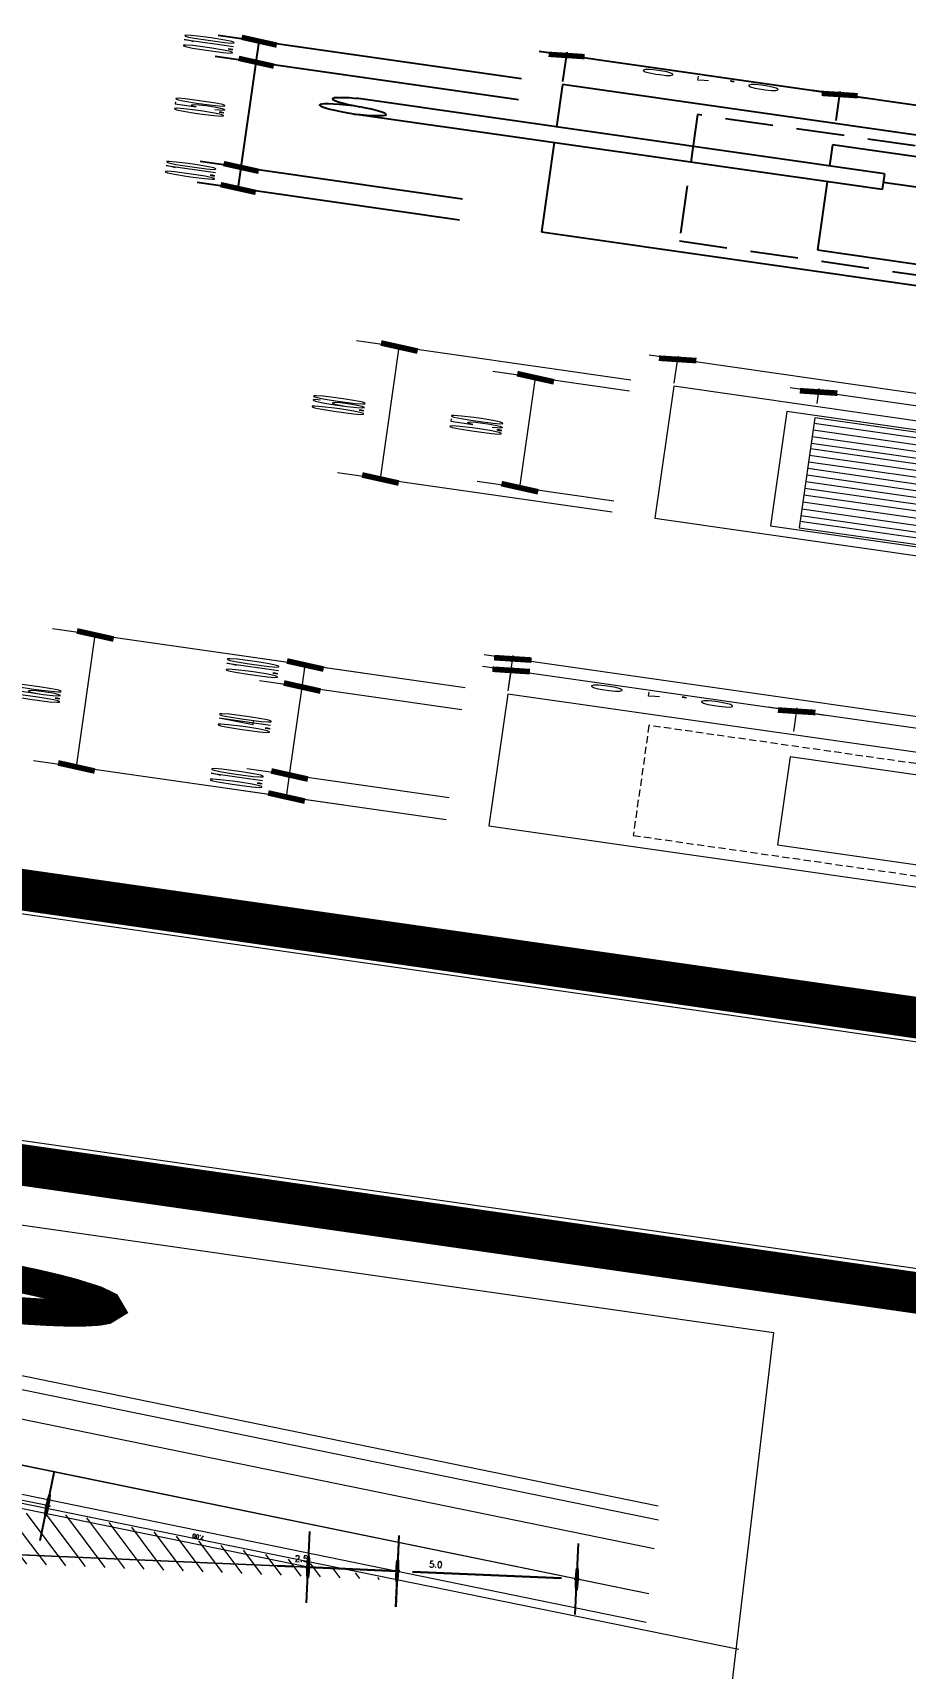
# Model space of a CAD drawing. Header units: millimetres. Extents: x -361192058 to 101130107379, y -14071650034 to 19218552450.
# Drawn here: x -134925.9 to -134800.5, y 41694.9 to 41929.9 of the extents above; entities that cross this region are included whole.
import ezdxf
from ezdxf.enums import TextEntityAlignment as Align

# ---------------------------------------------------------------- set-up
doc = ezdxf.new("R2010")
doc.units = ezdxf.units.MM
doc.header["$LTSCALE"] = 0.5
doc.linetypes.add('CONTINUO', pattern=[0])
doc.linetypes.add('HIDDEN', pattern=[0.375, 0.25, -0.125])
for name, color, linetype in [('02', 2, 'Continuous'), ('Bra-Rua Calçadas', 1, 'Continuous'), ('Calçada', 1, 'Continuous'), ('Cota', 8, 'Continuous'), ('DETALLHES_CAIXAS', 6, 'Continuous'), ('GR_PENA_FINA', 7, 'Continuous'), ('Lotes', 2, 'Continuous'), ('númeraçãoquadras', 4, 'Continuous'), ('TXT_0', 7, 'Continuous'), ('Área Verde Alameda etc.', 92, 'Continuous')]:
    doc.layers.add(name, color=color, linetype=linetype)
doc.styles.add('ROMANS', font='romans', dxfattribs={"height": 0.1})
doc.styles.get("Standard").update_dxf_attribs({"font": 'txt.shx', "height": 0.12})
doc.styles.add('STYLE1', font='sanss___.ttf')
doc.dimstyles.new('BOLA100', dxfattribs={"dimscale": 0, "dimtxt": 1.9, "dimasz": 0.18, "dimexe": 0.18, "dimexo": 0.063, "dimgap": 0, "dimtad": 1, "dimzin": 4, "dimdsep": 46, "dimtxsty": 'ROMANS', "dimcen": 0.09, "dimse1": 1, "dimse2": 1, "dimsd1": 1, "dimsd2": 1, "dimclrt": 256, "dimaunit": 1, "dimadec": 4, "dimazin": 0, "dimtfac": 1.2, "dimtix": 1, "dimtmove": 2, "dimatfit": 3, "dimfxl": 0, "dimtvp": 2, "dimtolj": 1, "dimtzin": 4, "dimarcsym": 0})
doc.dimstyles.new('ESCALA50', dxfattribs={"dimtxt": 0.1, "dimasz": 0.06, "dimexe": 0.18, "dimexo": 0.06, "dimgap": 0.1, "dimtad": 1, "dimzin": 4, "dimdsep": 46, "dimtxsty": 'Standard', "dimblk1": 'BOLA', "dimblk2": 'BOLA', "dimsah": 1, "dimcen": -0.06, "dimse1": 1, "dimse2": 1, "dimclrd": 7, "dimclrt": 3, "dimadec": 0, "dimazin": 0, "dimtfac": 1, "dimtix": 1, "dimtmove": 0, "dimatfit": 3, "dimldrblk": 'BOLA', "dimfxl": 0, "dimtolj": 1, "dimtzin": 4, "dimarcsym": 0})

# ---------------------------------------------------------------- blocks, each defined once
blk = doc.blocks.new('NUM_quadra')
at = {"color": 6, "const_width": 0.02}
blk.add_lwpolyline([(-0.0133520432061038, 0.1995538096409646), (-0.03396137207856104, 0.197095472313652), (-0.0578817124285985, 0.1914411329007772), (-0.07790545024554181, 0.1842029880920486), (-0.0980839678893761, 0.1742972611462264), (-0.1207629871017981, 0.1594249069193736), (-0.1377379490426744, 0.1450112319564166), (-0.1520556984439002, 0.1299194541657934), (-0.1625180437624446, 0.1165670856272393), (-0.1764344977441241, 0.09418528550563855), (-0.1852438537613963, 0.07539704665055813), (-0.1940684209960429, 0.04834716095183544), (-0.1985176143253418, 0.02430548914494118), (-0.2, 2.449293598294707e-17), (-0.1977479207858246, -0.02992924698156066), (-0.1921041628016216, -0.05564162681201971), (-0.1838936225002688, -0.07863291679524947), (-0.1712831141684111, -0.1032574200760946), (-0.1545538230998021, -0.126937448238237), (-0.1388948904680539, -0.143903472514972), (-0.1218702926523065, -0.1585800484576833), (-0.1045798103362554, -0.1704789232428245), (-0.08309400008057272, -0.1819213762882465), (-0.05305444697320133, -0.1928347107145593), (-0.03024527360995229, -0.1976998316242559), (-3.673940397442059e-17, -0.2), (0.03093315800827364, -0.1975933696651666), (0.06772550614199915, -0.1881841008635162), (0.1069104891608479, -0.1690270608730692), (0.1240420910364873, -0.1568870920480579), (0.1407237443089076, -0.1421155437933556), (0.1613804970022024, -0.118136934052489), (0.1736687274357323, -0.09919260612995974), (0.1869657857282061, -0.0710196801389201), (0.1962420223455323, -0.03858845249210724), (0.2, 0), (0.1989460999390915, 0.02050486086334195), (0.1943382022861565, 0.04725106487884616), (0.1870936531840374, 0.07068214016462095), (0.1741307933804454, 0.09837919900414235), (0.1635485483198982, 0.1151167769808291), (0.147166134549038, 0.1354331157505226), (0.1285083774114599, 0.1532501123493023), (0.1062576314788641, 0.1694382358043837), (0.07819320380287934, 0.1840810225934259), (0.05327206202334694, 0.1927747063485785), (0.02666753040880443, 0.1982141337591634), (1.224646799147353e-17, 0.2)], close=True, dxfattribs=at)
blk.add_circle((0, 0), 0.2)
at = {"color": 3, "insert": (-0.1114319926046001, 0.1285282569724242), "char_height": 0.038, "width": 0.2663, "attachment_point": 1, "style": 'STYLE1'}
blk.add_mtext('\\fArial|b0|i0|c0|p34;QUADRA', dxfattribs=at)
at = {"color": 3, "style": 'STYLE1'}
blk.add_attdef('00', text='', height=0.13, dxfattribs=at).set_placement((-2.886579864025407e-15, -0.1334628551621867), align=Align.CENTER)
blk = doc.blocks.new('*D1206')
at = {"layer": 'Defpoints', "color": 0, "transparency": 16777216}
for p in [(4211.462025133886, 2427.950993049385), (4211.538056079082, 2427.891790883979), (4210.933146095063, 2427.114929471172)]:
    blk.add_point(p, dxfattribs=at)
at = {"layer": 'Cota', "lineweight": 18, "transparency": 16777216, "insert": (4211.138481470565, 2427.616862714342), "char_height": 0.1, "attachment_point": 5, "rotation": 52.09357716321959, "style": 'ROMANS'}
blk.add_mtext('\\A1;7.00', dxfattribs=at)
blk = doc.blocks.new('BOLA')
for p, q in [((0, -1.43528948173695), (0, 1.435289481736959)), ((-1.435289481736952, 0), (1.435289481736952, 0))]:
    blk.add_line(p, q)
blk.add_circle((0, 3.552713678800501e-15), 0.452092417603822)
blk = doc.blocks.new('*D1204')
at = {"layer": '02', "color": 7, "lineweight": -2, "transparency": 16777216}
for p, q in [((4210.63548981003, 2427.380205905658), (4210.588165995025, 2427.417090272716)), ((4210.682813625036, 2427.343321538599), (4210.958260512603, 2427.128637153898)), ((4211.005584327609, 2427.091752786839), (4211.052908142614, 2427.054868419781))]:
    blk.add_line(p, q, dxfattribs=at)
at = {"layer": 'Defpoints', "color": 0, "transparency": 16777216}
for p in [(4210.682813625036, 2427.343321538599, -12.96344213336095), (4210.958260512603, 2427.128637153898, -12.96344213336095), (4210.958260512603, 2427.128637153898)]:
    blk.add_point(p, dxfattribs=at)
at = {"layer": '02', "color": 7, "lineweight": -2, "transparency": 16777216}
for p, xscale, yscale, zscale, rotation in [((4210.682813625036, 2427.343321538599), 0.06, 0.06, 0.06, 322.0670092267827), ((4210.958260512603, 2427.128637153898), 0.05999999999999999, 0.05999999999999999, 0.05999999999999999, 142.0670092267827)]:
    blk.add_blockref('BOLA', p, dxfattribs=dict(at, xscale=xscale, yscale=yscale, zscale=zscale, rotation=rotation))
at = {"layer": '02', "color": 3, "lineweight": 18, "transparency": 16777216, "insert": (4210.918895380975, 2427.362176186263), "char_height": 0.12, "attachment_point": 5, "rotation": 322.0670092267827}
blk.add_mtext('\\A1;2.5', dxfattribs=at)
blk = doc.blocks.new('*D1205')
at = {"layer": '02', "color": 7, "lineweight": -2, "transparency": 16777216}
blk.add_line((4211.005603273366, 2427.091777096102), (4211.466489697794, 2426.732679171185), dxfattribs=at)
at = {"layer": 'Defpoints', "color": 0, "transparency": 16777216}
for p in [(4210.958273496378, 2427.128653812471, -12.96344213336095), (4211.513819376424, 2426.695802328576, -12.96344213336095), (4211.513819425603, 2426.695802391695)]:
    blk.add_point(p, dxfattribs=at)
at = {"layer": '02', "color": 7, "lineweight": -2, "transparency": 16777216, "xscale": 0.05999999999999999, "yscale": 0.05999999999999999, "zscale": 0.05999999999999999}
for p, rotation in [((4210.958273545558, 2427.128653875591), 142.0761950572655), ((4211.513819425603, 2426.695802391695), 322.0761950572655)]:
    blk.add_blockref('BOLA', p, dxfattribs=dict(at, rotation=rotation))
at = {"layer": '02', "color": 3, "lineweight": 18, "transparency": 16777216, "insert": (4211.334384564219, 2427.038440741135), "char_height": 0.12, "attachment_point": 5, "rotation": 322.07619505726547}
blk.add_mtext('\\A1;5.0', dxfattribs=at)
blk = doc.blocks.new('*D1210')
at = {"layer": 'Defpoints', "color": 0, "transparency": 16777216}
for p in [(4208.02575866467, 2429.648551967335), (4210.80026371093, 2427.488159167122), (4210.544173124416, 2427.159272390502)]:
    blk.add_point(p, dxfattribs=at)
at = {"layer": 'Cota', "lineweight": 18, "transparency": 16777216, "insert": (4209.187639284111, 2428.278919551816), "char_height": 0.1, "attachment_point": 5, "rotation": 322.09357716470765, "style": 'ROMANS'}
blk.add_mtext('\\A1;25.00', dxfattribs=at)
blk = doc.blocks.new('ADS_DET_CG125L')
at = {"layer": 'DETALLHES_CAIXAS'}
for p, q in [((0.9894495773772789, 2.470721267396465), (0.5654365744997847, 2.470721267396468)), ((0.5654365744997847, 2.470721267396468), (0.5654365744997847, 2.19342132070625)), ((1.265436574499788, 2.470721267396465), (1.064449577377282, 2.470721267396465)), ((1.265436574499788, 2.178181977384611), (1.265436574499788, 2.470721267396465)), ((0.6654365744997861, 2.370721267396468), (0.6654365744997861, 2.189421320706259)), ((0.9894495773772789, 2.370721267396465), (0.6654365744997861, 2.370721267396468)), ((1.165436574499786, 2.370721267396465), (1.064449577377282, 2.370721267396465)), ((1.165436574499786, 2.178181977384611), (1.165436574499786, 2.370721267396465))]:
    blk.add_line(p, q, dxfattribs=at)
at = {"layer": 'TXT_0', "linetype": 'ByBlock'}
for p, q in [((0.5654365744997776, 2.500721267396468), (0.5654365744997776, 2.596698297856258)), ((0.665436574499779, 2.500721267396468), (0.665436574499779, 2.596698297856258)), ((0.665436574499779, 2.500721267396468), (0.665436574499779, 2.596698297856258)), ((1.165436574499786, 2.485721267396465), (1.165436574499786, 2.596698297856258)), ((1.165436574499786, 2.485721267396465), (1.165436574499786, 2.596698297856258)), ((1.265436574499788, 2.485721267396465), (1.265436574499788, 2.596698297856258)), ((0.5554365744997796, 2.581698297856258), (0.6754365744997841, 2.581698297856258)), ((0.655436574499781, 2.581698297856258), (1.175436574499791, 2.581698297856258)), ((1.155436574499781, 2.581698297856258), (1.275436574499786, 2.581698297856258)), ((1.403753998380374, 2.360721267396465), (1.403753998380374, 2.480721267396465)), ((1.280436574499781, 2.470721267396465), (1.418753998380367, 2.470721267396465)), ((1.403753998380374, 1.860721267396467), (1.403753998380374, 2.380721267396465)), ((1.280436574499781, 2.370721267396465), (1.418753998380367, 2.370721267396465)), ((1.280436574499781, 2.370721267396465), (1.418753998380367, 2.370721267396465))]:
    blk.add_line(p, q, dxfattribs=at)
at = {"layer": 'TXT_0'}
for p, q in [((0.5654365744997776, 2.581698297856258), (0.665436574499779, 2.581698297856258)), ((0.9894495773772789, 2.350599748830137), (0.9894495773772789, 2.544005353959878)), ((1.064449577377282, 2.350599748830144), (1.064449577377282, 2.544005353959878)), ((1.064449577377282, 2.350599748830144), (0.9894495773772789, 2.350599748830137)), ((1.02495204342511, 2.350599748830141), (1.024959421684251, 2.309753559351944))]:
    blk.add_line(p, q, dxfattribs=at)
at = {"layer": 'TXT_0', "linetype": 'HIDDEN', "ltscale": 0.5}
for p, q in [((0.615436574499789, 2.420721267396468), (0.615436574499789, 1.820721267396474)), ((1.215436574499783, 2.420721267396465), (0.615436574499789, 2.420721267396468)), ((1.215436574499783, 1.820721267396468), (1.215436574499783, 2.420721267396465))]:
    blk.add_line(p, q, dxfattribs=at)
at = {"layer": 'TXT_0', "linetype": 'ByBlock', "const_width": 0.00195}
for points in [[(0.5719365744997802, 2.588198297856258), (0.5589365744997821, 2.575198297856258)], [(0.6719365744997816, 2.588198297856258), (0.6589365744997835, 2.575198297856258)], [(0.6589365744997835, 2.575198297856258), (0.6719365744997816, 2.588198297856258)], [(1.158936574499783, 2.575198297856258), (1.171936574499789, 2.588198297856258)], [(1.171936574499789, 2.588198297856258), (1.158936574499783, 2.575198297856258)], [(1.258936574499785, 2.575198297856258), (1.271936574499783, 2.588198297856258)], [(1.410253998380369, 2.464221267396465), (1.397253998380371, 2.477221267396465)], [(1.410253998380369, 2.364221267396466), (1.397253998380371, 2.377221267396465)], [(1.397253998380371, 2.377221267396465), (1.410253998380369, 2.364221267396466)]]:
    blk.add_lwpolyline(points, dxfattribs=at)
at = {"layer": 'TXT_0'}
for centre, radius, start, end in [((1.008422095609831, 2.536610555034511), 0.02016473713607415, 23.24785105974704, 160.1992018845152), ((1.045699577377285, 2.530104063200162), 0.02237455042228377, 33.06988190897556, 146.9301180910245), ((1.008697734854884, 2.55419755429584), 0.0217800944435718, 207.9019193175536, 326.9301180910233)]:
    blk.add_arc(centre, radius, start, end, dxfattribs=at)
at = {"layer": 'TXT_0', "style": 'ROMANS'}
for s, p in [('0.10', (0.5854365744997807, 2.590698297856258)), ('0.50', (0.8854365744997779, 2.590698297856258)), ('0.10', (1.185436574499782, 2.590698297856258))]:
    blk.add_text(s, height=0.018, dxfattribs=at).set_placement(p)
blk.add_text('0.10', height=0.018, rotation=90, dxfattribs=at).set_placement((1.394753998380367, 2.390721267396464))
blk = doc.blocks.new('APROVADO QUADRA 21.2 MBVII')
at = {"layer": '02', "lineweight": 18}
h = blk.add_hatch(dxfattribs=at)
h.set_pattern_fill('ANSI31', color=0, scale=0.15)
h.set_pattern_definition([(45, (-241.929212583017, 192.3063826957871), (-0.3367596045400932, 0.3367596045400932), [])])
h.paths.add_polyline_path([(4207.876238351731, 2429.304718847105), (4208.481148335545, 2430.081580259648), (4211.255653382488, 2427.921187460311), (4210.650743398279, 2427.144326046662)])
at = {"layer": '02', "color": 2, "lineweight": 18}
blk.add_line((4218.719474843508, 2437.664480313713, -12.96344213336095), (4210.050196972817, 2426.283556856547), dxfattribs=at)
at = {"layer": '02', "color": 7, "lineweight": 18}
blk.add_line((4211.438114935405, 2427.988664608254, -12.96344213336095), (4218.914883643643, 2437.533769375074, -12.96344213336095), dxfattribs=at)
at = {"layer": '02', "lineweight": 18}
blk.add_line((4221.915838619804, 2427.922959207503), (4221.915838619804, 2400.362158121467), dxfattribs=at)
for points in [[(4161.465838619804, 2399.612158121467), (4222.665838619804, 2399.612158121467), (4222.665838619804, 2444.162158121467), (4161.465838619804, 2444.162158121467)], [(4221.915838619804, 2443.412158121467), (4201.831699329632, 2443.412158121467), (4201.831699329632, 2423.540862290999), (4221.915838619804, 2423.540862290999)], [(4229.720767887186, 2385.733680276218), (4290.920767887186, 2385.733680276218), (4290.920767887186, 2430.283680276219), (4229.720767887186, 2430.283680276219)]]:
    blk.add_lwpolyline(points, close=True, dxfattribs=at)
at = {"layer": '02', "lineweight": 18, "const_width": 0.1}
for points in [[(4162.215838619804, 2400.362158121467), (4221.915838619804, 2400.362158121467), (4221.915838619804, 2443.412158121467), (4162.215838619804, 2443.412158121467)], [(4230.470767887186, 2386.483680276218), (4290.170767887186, 2386.483680276218), (4290.170767887186, 2429.533680276219), (4230.470767887186, 2429.533680276219)]]:
    blk.add_lwpolyline(points, close=True, dxfattribs=at)
at = {"layer": 'Bra-Rua Calçadas', "lineweight": 18, "elevation": -12.96344213336095}
for points in [[(4220.050028442545, 2435.824638496876), (4212.805196433236, 2426.521065176188)], [(4213.705663183146, 2426.520316469844), (4220.04992514386, 2434.679790364337)]]:
    blk.add_lwpolyline(points, dxfattribs=at)
at = {"layer": 'Calçada', "lineweight": 18}
blk.add_line((4211.383030693653, 2426.534541890846, -12.96344213336095), (4219.249371366038, 2436.627931766282, -12.96344213336095), dxfattribs=at)
blk.add_line((4211.383030693653, 2426.534541890846, -12.96344213336095), (4219.249371366038, 2436.627931766282, -12.96344213336095), dxfattribs=at)
at = {"layer": 'Calçada', "lineweight": 18, "elevation": -12.96344213336095}
for points in [[(4211.383030693653, 2426.534541890846), (4219.249371366038, 2436.627931766282, 0.4142135623729706), (4219.101984426777, 2437.81230724976), (4213.774934737259, 2441.960261426367, 0.414213562373235), (4212.590559253978, 2441.81287448763), (4204.159972043364, 2430.985812503905)], [(4211.383030693653, 2426.534541890846), (4219.249371366038, 2436.627931766282, 0.4142135623729706), (4219.101984426777, 2437.81230724976), (4213.774934737259, 2441.960261426367, 0.414213562373235), (4212.590559254108, 2441.81287448763), (4204.159972043364, 2430.985812503464)]]:
    blk.add_lwpolyline(points, format="xyb", dxfattribs=at)
for points in [[(4220.050028442545, 2435.82463849671), (4212.805196433212, 2426.521065176188)], [(4220.050028442545, 2435.824638496709), (4212.80519643326, 2426.521065176188)]]:
    blk.add_lwpolyline(points, dxfattribs=at)
at = {"layer": 'DETALLHES_CAIXAS', "lineweight": 18}
for p, q in [((4234.527468463211, 2427.164057655415), (4234.527468463211, 2422.978253995651)), ((4238.713272122975, 2427.164057655415), (4234.527468463211, 2427.164057655415)), ((4238.713272122975, 2422.978253995651), (4238.713272122975, 2427.164057655415)), ((4245.179098623165, 2426.523139395912), (4245.179098623166, 2423.034969679441)), ((4248.667268339635, 2426.523139395912), (4245.179098623165, 2426.523139395912)), ((4245.388388806154, 2426.523139395912), (4245.388388806154, 2423.034969679441)), ((4245.563154108564, 2426.523139395912), (4245.563154108566, 2423.034969679441)), ((4245.772444291553, 2426.523139395912), (4245.772444291553, 2423.034969679441)), ((4246.004751186063, 2426.523139395912), (4246.004751186063, 2423.034969679441)), ((4246.225549538107, 2426.523139395912), (4246.225549538107, 2423.034969679441)), ((4246.434839721094, 2426.523139395912), (4246.434839721095, 2423.034969679441)), ((4246.644129904083, 2426.523139395912), (4246.644129904083, 2423.034969679441)), ((4246.853420087071, 2426.523139395912), (4246.853420087071, 2423.034969679441)), ((4247.06271027006, 2426.523139395912), (4247.06271027006, 2423.034969679441)), ((4247.272000453047, 2426.523139395912), (4247.272000453047, 2423.034969679441)), ((4247.481290636036, 2426.523139395912), (4247.481290636037, 2423.034969679441)), ((4247.690580819024, 2426.523139395912), (4247.690580819024, 2423.034969679441)), ((4247.865346121435, 2426.523139395912), (4247.865346121436, 2423.034969679441)), ((4248.074636304424, 2426.523139395912), (4248.074636304424, 2423.034969679441)), ((4248.283926487412, 2426.523139395912), (4248.283926487413, 2423.034969679441)), ((4248.4932166704, 2426.523139395912), (4248.4932166704, 2423.034969679441)), ((4248.667268339635, 2423.034969679441), (4248.667268339635, 2426.523139395912)), ((4238.015638179681, 2426.466423712121), (4235.225102406504, 2426.466423712121)), ((4235.225102406504, 2426.466423712121), (4235.225102406504, 2423.675887938945)), ((4238.015638179681, 2423.675887938945), (4238.015638179681, 2426.466423712121))]:
    blk.add_line(p, q, dxfattribs=at)
at = {"layer": 'GR_PENA_FINA', "lineweight": 18}
blk.add_lwpolyline([(4204.159972043364, 2442.509066374615), (4220.050631999135, 2442.513790829996), (4220.049169873847, 2426.30921458856), (4204.159972043364, 2426.280099358136)], close=True, dxfattribs=at)
at = {"layer": 'Lotes', "linetype": 'CONTINUO', "lineweight": 18}
for p, q in [((4210.682813624479, 2427.343321538471, -12.96344213336095), (4207.908308578284, 2429.503714338422, -12.96344213336095)), ((4207.908308578284, 2429.503714338422, -12.96344213336095), (4210.682813624479, 2427.343321538471, -12.96344213336095)), ((4210.682813623656, 2427.343321538377, -12.96344213336095), (4207.908308577068, 2429.503714338852, -12.96344213336095)), ((4207.908308577068, 2429.503714338852, -12.96344213336095), (4210.682813623656, 2427.343321538377, -12.96344213336095)), ((4210.682813855372, 2427.343321833789, -12.96344213336095), (4207.908308808784, 2429.503714634264, -12.96344213336095)), ((4207.908308808784, 2429.503714634264, -12.96344213336095), (4210.682813855372, 2427.343321833789, -12.96344213336095))]:
    blk.add_line(p, q, dxfattribs=at)
at = {"layer": 'Lotes', "lineweight": 18}
for p, q in [((4210.682813624479, 2427.343321538471, -12.96344213336095), (4207.908308578088, 2429.503714338422, -12.96344213336095)), ((4207.908308578219, 2429.503714338422, -12.96344213336095), (4210.682813624479, 2427.343321538471, -12.96344213336095)), ((4210.682813623656, 2427.343321538377, -12.96344213336095), (4207.908308576937, 2429.503714338852, -12.96344213336095)), ((4207.908308576937, 2429.503714338852, -12.96344213336095), (4210.682813623787, 2427.343321538377, -12.96344213336095)), ((4210.682813855372, 2427.343321833789, -12.96344213336095), (4207.908308808653, 2429.503714634264, -12.96344213336095)), ((4207.908308808653, 2429.503714634264, -12.96344213336095), (4210.682813855503, 2427.343321833789, -12.96344213336095))]:
    blk.add_line(p, q, dxfattribs=at)
at = {"layer": 'Lotes', "lineweight": 18, "elevation": -12.96344213336095}
blk.add_lwpolyline([(4220.049873494519, 2434.107366297388), (4214.15053663673, 2426.526306120829)], dxfattribs=at)
for points in [[(4208.513218562236, 2430.280575751752), (4207.908308578219, 2429.503714338422), (4210.682813624544, 2427.343321537685), (4211.287723609021, 2428.120182951277)], [(4208.513218561778, 2430.280575752109), (4207.90830857776, 2429.503714338779), (4210.682813624086, 2427.343321538042), (4211.287723608562, 2428.120182951634)]]:
    blk.add_lwpolyline(points, close=True, dxfattribs=at)
at = {"layer": 'TXT_0', "linetype": 'ByBlock', "lineweight": 18}
for p, q in [((4234.527468463211, 2427.26870274691), (4234.527468463211, 2428.276768853481)), ((4238.713272122975, 2427.26870274691), (4238.713272122975, 2428.276768853481)), ((4234.457705068881, 2428.172123761987), (4238.783035517305, 2428.172123761987)), ((4234.527468463211, 2427.26870274691), (4234.527468463211, 2427.763539379067)), ((4235.225102406504, 2427.26870274691), (4235.225102406504, 2427.763539379067)), ((4235.225102406504, 2427.26870274691), (4235.225102406504, 2427.763539379067)), ((4238.015638179681, 2427.26870274691), (4238.015638179681, 2427.763539379067)), ((4238.015638179681, 2427.26870274691), (4238.015638179681, 2427.763539379067)), ((4238.713272122975, 2427.26870274691), (4238.713272122975, 2427.763539379067)), ((4234.457705068882, 2427.658894287572), (4235.294865800834, 2427.658894287572)), ((4235.155339012175, 2427.658894287572), (4238.085401574011, 2427.658894287572)), ((4237.945874785351, 2427.658894287572), (4238.783035517305, 2427.658894287572)), ((4244.830281651519, 2426.976601459053), (4244.830281651519, 2427.647336464387)), ((4249.016085311283, 2426.976601459053), (4249.016085311283, 2427.647336464387)), ((4244.760518257189, 2427.542691372893), (4249.085848705612, 2427.542691372893)), ((4245.179098623165, 2426.976601459053), (4245.179098623165, 2427.310556442601)), ((4248.667268339635, 2426.976601459053), (4248.667268339635, 2427.310556442601)), ((4239.4614543141, 2426.396660317792), (4239.4614543141, 2427.233821049745)), ((4239.828396002588, 2422.908490601322), (4239.828396002588, 2427.233821049745)), ((4245.109335228835, 2427.205911351107), (4248.737031733965, 2427.205911351107)), ((4238.81791721447, 2427.164057655415), (4239.933041094082, 2427.164057655415)), ((4238.81791721447, 2427.164057655415), (4239.566099405594, 2427.164057655415)), ((4249.869841012929, 2422.616389313464), (4249.869841012929, 2426.941719761888)), ((4249.120730402778, 2426.871956367559), (4249.974486104422, 2426.871956367559)), ((4249.484583082001, 2422.965206285111), (4249.484583082001, 2426.592902790241)), ((4239.4614543141, 2423.606124544616), (4239.4614543141, 2426.536187106451)), ((4249.120730402778, 2426.523139395912), (4249.589228173496, 2426.523139395912)), ((4238.81791721447, 2426.466423712121), (4239.566099405594, 2426.466423712121)), ((4238.81791721447, 2426.466423712121), (4239.566099405594, 2426.466423712121))]:
    blk.add_line(p, q, dxfattribs=at)
at = {"layer": 'TXT_0', "lineweight": 18}
for p, q in [((4244.830281651519, 2426.871956367559), (4244.830281651519, 2422.686152707794)), ((4249.016085311283, 2426.871956367559), (4244.830281651519, 2426.871956367559)), ((4249.016085311283, 2422.686152707794), (4249.016085311283, 2426.871956367559)), ((4245.109335228835, 2426.592902790241), (4245.109335228836, 2422.965206285111)), ((4248.737031733965, 2426.592902790241), (4245.109335228835, 2426.592902790241)), ((4248.737031733965, 2422.965206285111), (4248.737031733965, 2426.592902790241))]:
    blk.add_line(p, q, dxfattribs=at)
at = {"layer": 'TXT_0', "linetype": 'HIDDEN', "lineweight": 18, "ltscale": 0.5}
for p, q in [((4238.364455151328, 2426.815240683768), (4234.876285434859, 2426.815240683768)), ((4234.876285434859, 2426.815240683768), (4234.876285434858, 2423.327070967298)), ((4238.364455151328, 2423.327070967298), (4238.364455151328, 2426.815240683768))]:
    blk.add_line(p, q, dxfattribs=at)
at = {"layer": 'TXT_0', "linetype": 'ByBlock', "lineweight": 18, "const_width": 0.01360386189423457}
for points in [[(4234.572814669526, 2428.217469968301), (4234.482122256897, 2428.126777555673)], [(4238.667925916661, 2428.126777555673), (4238.75861832929, 2428.217469968301)], [(4234.572814669526, 2427.704240493887), (4234.482122256897, 2427.613548081258)], [(4235.17975620019, 2427.613548081258), (4235.270448612819, 2427.704240493887)], [(4235.270448612819, 2427.704240493887), (4235.17975620019, 2427.613548081258)], [(4238.060984385996, 2427.704240493887), (4237.970291973367, 2427.613548081258)], [(4237.970291973367, 2427.613548081258), (4238.060984385996, 2427.704240493887)], [(4238.667925916661, 2427.613548081258), (4238.75861832929, 2427.704240493887)], [(4244.875627857833, 2427.588037579207), (4244.784935445205, 2427.497345166579)], [(4248.970739104969, 2427.497345166579), (4249.061431517597, 2427.588037579207)], [(4245.224444829479, 2427.251257557421), (4245.133752416851, 2427.160565144793)], [(4248.621922133321, 2427.160565144793), (4248.71261454595, 2427.251257557421)], [(4239.506800520414, 2427.118711449101), (4239.416108107785, 2427.20940386173)], [(4239.873742208903, 2427.118711449101), (4239.783049796275, 2427.20940386173)], [(4249.915187219242, 2426.826610161244), (4249.824494806615, 2426.917302573873)], [(4249.529929288316, 2426.477793189597), (4249.439236875687, 2426.568485602225)], [(4239.416108107785, 2426.511769918436), (4239.506800520414, 2426.421077505807)], [(4239.506800520414, 2426.421077505807), (4239.416108107785, 2426.511769918436)]]:
    blk.add_lwpolyline(points, dxfattribs=at)
at = {"layer": 'Área Verde Alameda etc.', "lineweight": 18, "elevation": -12.96344213336095}
blk.add_lwpolyline([(4211.372310851376, 2426.518070350695), (4219.249371365907, 2436.627931766282, 0.3659773819232131), (4219.205712603035, 2437.716578055324), (4218.996925348571, 2437.448441032623), (4210.475417382458, 2426.515075525318)], format="xyb", dxfattribs=at)
for points in [[(4220.050028442545, 2435.824638496876), (4212.805196433236, 2426.521065176188)], [(4213.705663183146, 2426.520316469844), (4220.04992514386, 2434.679790364337)]]:
    blk.add_lwpolyline(points, dxfattribs=at)
at = {"lineweight": 18, "xscale": 6.67507638106508, "yscale": 6.67507638106508, "zscale": 6.67507638106508}
blk.add_blockref('ADS_DET_CG125L', (4249.452589965163, 2410.749737443822), dxfattribs=at)
at = {"layer": '02', "color": 7, "lineweight": 18, "xscale": 0.06, "yscale": 0.06, "zscale": 0.06, "rotation": 232.0935771782037}
blk.add_blockref('BOLA', (4211.438114935405, 2427.988664608254, -12.96344213336095), dxfattribs=at)
at = {"layer": 'númeraçãoquadras', "linetype": 'ByBlock', "lineweight": 18, "extrusion": (0.08441109911141861, -0.001452856403118582, 0.9964299551674841)}
ref = blk.add_blockref('NUM_quadra', (2500.790377317686, -4162.864881274239, 325.0143272079487), dxfattribs=dict(at, xscale=3.288998456163477, yscale=3.288998456163477, zscale=3.288998431060372, rotation=270.0385460285928))
ref.add_attrib('00', '22', dxfattribs={"layer": '0', "color": 3, "extrusion": (0.08441109911141861, -0.001452856403118582, 0.9964299551674841), "height": 0.4275697960377666, "rotation": 270.0385460325045, "style": 'STYLE1'}).set_placement((2500.35141853094, -4162.865176585998, 325.0143272079479), align=Align.CENTER)
at = {"color": 0, "lineweight": 13, "flags": 8}
for p in [(4700.724657799739, 2280.112525715252), (4699.57378630139, 2277.896413499706), (4702.354563138892, 2276.195041239209), (4703.672243349308, 2274.084986290777), (4699.84447394329, 2272.219426909525), (4703.048818763617, 2270.137026470893), (4703.087746051807, 2267.980265113006), (4700.652340375649, 2261.521648881858), (4700.700742594171, 2257.15925950577)]:
    blk.add_attdef('NIVEL', p, '', height=0.07500000000000001, dxfattribs=at)
for rotation, width, p in [(90, 0.7999999999988884, (4700.820527907887, 2275.752076380495)), (270, 0.5999999999989389, (4703.843667029373, 2274.902076380496)), (90, 0.7999999999988884, (4701.5574890138, 2268.502076380494)), (180, 0.5999999999989389, (4651.181659436375, 2236.193129894172))]:
    blk.add_attdef('$PORTA', text='', height=0.09000000000014552, rotation=rotation, dxfattribs=dict(at, width=width)).set_placement(p, align=Align.MIDDLE)
for p in [(4654.175996555586, 2240.463010622155), (4648.499009965404, 2240.192322980255), (4637.801231937738, 2239.384456547896), (4633.43884256165, 2239.336054329374), (4656.392108771131, 2239.312139123806), (4652.474624295089, 2237.682233784653), (4646.416609526773, 2236.987978159928), (4644.259848168886, 2236.949050871738), (4650.364569346656, 2236.364553574237)]:
    blk.add_attdef('NIVEL', p, '', height=0.07500000000000001, rotation=270, dxfattribs=at)
at = {"color": 0, "lineweight": 13, "width": 0.7999999999988884, "flags": 8}
for p in [(4652.031659436374, 2239.216269015658), (4644.781659436374, 2238.479307909745)]:
    blk.add_attdef('$PORTA', text='', height=0.09000000000014552, dxfattribs=at).set_placement(p, align=Align.MIDDLE)
at = {"layer": 'TXT_0', "lineweight": 18, "style": 'ROMANS'}
for s, p in [('0.60', (4236.411080110105, 2428.234910816883)), ('0.10', (4234.66699525187, 2427.721681342469)), ('0.40', (4236.411080110105, 2427.721681342469)), ('0.10', (4238.155164968341, 2427.721681342469)), ('0.60', (4246.713893298413, 2427.605478427789)), ('0.50', (4246.713893298413, 2427.268698406004))]:
    blk.add_text(s, height=0.1255741097929345, dxfattribs=at).set_placement(p)
blk.add_text('0.10', height=0.1255741097929345, rotation=90, dxfattribs=at).set_placement((4239.398667259204, 2426.60595050078))
at = {"layer": '02', "color": 0, "lineweight": 18}
for p1, p2, distance, text, picture, middle in [((4210.682813625035, 2427.343321538599, -25.9268842667219), (4210.958260512602, 2427.128637153898, -25.9268842667219), 1.118200109618066e-12, '2.5', '*D1204', (4210.918895380975, 2427.362176186263, -12.96344213336095)), ((4210.958273496379, 2427.128653812472, -25.9268842667219), (4211.513819376424, 2426.695802328576, -25.9268842667219), 8.001614947361956e-08, '5.0', '*D1205', (4211.334384564219, 2427.038440741135, -12.96344213336095))]:
    dim = blk.add_aligned_dim(p1=p1, p2=p2, distance=distance, text=text, dimstyle='ESCALA50', override={"dimfxl": 0.18}, dxfattribs=at)
    dim.commit()
    dim.dimension.update_dxf_attribs({"geometry": picture, "text_midpoint": middle})
at = {"layer": 'Cota', "lineweight": 18}
dim = blk.add_linear_dim(base=(4210.544173124416, 2427.159272390502, -12.96344213336095), p1=(4208.02575866467, 2429.648551967335, -12.96344213336095), p2=(4210.80026371093, 2427.488159167122, -12.96344213336095), angle=142.0935771647076, text='25.00', dimstyle='BOLA100', override={"dimscale": 1}, dxfattribs=at)
dim.commit()
dim.dimension.update_dxf_attribs({"geometry": '*D1210', "text_midpoint": (4209.187639284111, 2428.278919551816, -12.96344213336095)})
dim = blk.add_linear_dim(base=(4211.462025133886, 2427.950993049385, -12.96344213336095), p1=(4210.933146095063, 2427.114929471173, -12.96344213336095), p2=(4211.538056079082, 2427.891790883979, -12.96344213336095), angle=232.0935771632196, text='7.00', dimstyle='BOLA100', override={"dimscale": 1, "dimtmove": 0}, dxfattribs=at)
dim.commit()
dim.dimension.update_dxf_attribs({"geometry": '*D1206', "text_midpoint": (4211.177932231501, 2427.586144031728, -12.96344213336095), "dimtype": 128})

msp = doc.modelspace()

# ---------------------------------------------------------------- block references
at = {"layer": '02', "color": 0, "lineweight": 30, "xscale": -4.574818403918471, "yscale": -59.40450511825884, "zscale": 4.574818403918471, "rotation": 261.8606972171988}
msp.add_blockref('APROVADO QUADRA 21.2 MBVII', (5129.041144779691, 2225.201435725194), dxfattribs=at)

doc.saveas('drawing.dxf')
